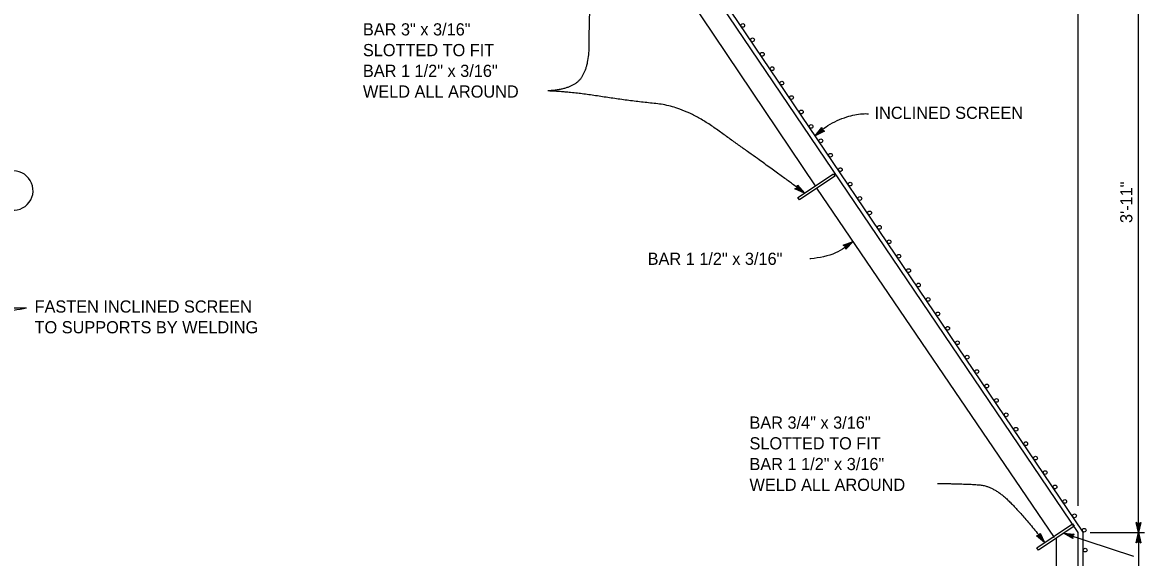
# Model space of a CAD drawing. Extents: x -893 to 867, y -474 to 712.
# Drawn here: x -252 to 393, y 36 to 343 of the extents above; entities that cross this region are included whole.
import ezdxf

# ---------------------------------------------------------------- set-up
doc = ezdxf.new("R2010")
doc.units = 0
for name, color, linetype in [('df_DETAIL', 7, 'Continuous'), ('df_DETAIL-anno', 7, 'Continuous'), ('pp_PRESENTATION', 7, 'Continuous')]:
    doc.layers.add(name, color=color, linetype=linetype)

msp = doc.modelspace()

# ---------------------------------------------------------------- linework, layer by layer
at = {"layer": 'df_DETAIL'}
for p, q in [((203.47, 248.93), (83.76, 427.43)), ((340.85, 46.99), (204.34, 247.64))]:
    msp.add_line(p, q, dxfattribs=at)
for points in [[(354.54, -51.2), (354.54, 49.82), (89.79, 441.02)], [(357.4, -49.7), (357.4, 50.08), (92.03, 442.19)], [(342.08, -31.42), (342.08, 46.02), (341.72, 46.56)]]:
    msp.add_lwpolyline(points, dxfattribs=at)
for points in [[(213.82, 255.88), (214.69, 254.58), (194.26, 240.88), (193.39, 242.17)], [(351.2, 54.8), (352.07, 53.5), (331.64, 39.8), (330.77, 41.1)]]:
    msp.add_lwpolyline(points, close=True, dxfattribs=at)
for centre in [(161.78, 341.05), (167.38, 332.77), (172.99, 324.48), (178.59, 316.2), (184.2, 307.92), (189.8, 299.64), (195.41, 291.36), (201.01, 283.08), (206.61, 274.79), (212.22, 266.51), (217.82, 258.23), (223.43, 249.95), (229.03, 241.67), (234.64, 233.39), (240.24, 225.1), (245.85, 216.82), (251.45, 208.54), (257.06, 200.26), (262.66, 191.98), (268.27, 183.7), (273.87, 175.41), (279.48, 167.13), (285.08, 158.85), (290.69, 150.57), (296.29, 142.29), (301.9, 134.01), (307.5, 125.72), (313.11, 117.44), (318.71, 109.16), (324.32, 100.88), (329.92, 92.6), (335.53, 84.32), (341.13, 76.03), (346.73, 67.75), (352.34, 59.47), (357.94, 51.19), (358.47, 39.78)]:
    msp.add_circle(centre, 1.07, dxfattribs=at)
at = {"layer": 'df_DETAIL-anno'}
for p, q in [((389.09, 49.82), (389.09, 441.02)), ((354.54, 65.29), (354.54, 437.03)), ((346.1, 49.5), (386.18, 36.35)), ((361.37, 49.82), (392.59, 49.82)), ((389.09, 49.82), (389.09, -54.33))]:
    msp.add_line(p, q, dxfattribs=at)
for points in [[(208.78, 280.34), (203.33, 277.72), (207.15, 282.4), (207.21, 282), (204.4, 278.57), (208.4, 280.49), (208.02, 280.63), (205.47, 279.4), (207.26, 281.6), (207.31, 281.19), (206.53, 280.24), (207.64, 280.78), (207.35, 280.89), (207.15, 282.4), (207.35, 280.89)], [(193.26, 249.3), (197.31, 244.8), (191.74, 247.16), (192.11, 247.32), (196.19, 245.59), (193.23, 248.89), (193.2, 248.49), (195.09, 246.38), (192.48, 247.48), (192.86, 247.64), (193.99, 247.17), (193.16, 248.08), (193.14, 247.77), (191.74, 247.16), (193.14, 247.77)], [(219.51, 214.83), (225.19, 216.92), (220.93, 212.62), (220.92, 213.03), (224.04, 216.17), (219.87, 214.65), (220.24, 214.47), (222.9, 215.45), (220.91, 213.44), (220.89, 213.84), (221.76, 214.71), (220.6, 214.29), (220.88, 214.15), (220.93, 212.62), (220.88, 214.15)], [(390.41, 55.72), (389.09, 49.82), (387.78, 55.72), (388.13, 55.51), (389.08, 51.19), (390.06, 55.51), (389.71, 55.3), (389.09, 52.54), (388.48, 55.3), (388.82, 55.09), (389.09, 53.89), (389.36, 55.1), (389.09, 54.93), (387.78, 55.72), (389.09, 54.93)], [(332.56, 49.58), (335.18, 44.13), (330.5, 47.96), (330.9, 48.01), (334.33, 45.2), (332.42, 49.2), (332.27, 48.82), (333.5, 46.27), (331.3, 48.06), (331.71, 48.11), (332.66, 47.34), (332.13, 48.44), (332.01, 48.15), (330.5, 47.96), (332.01, 48.15)], [(351.3, 46.41), (346.1, 49.5), (352.12, 48.9), (351.82, 48.64), (347.41, 49.08), (351.21, 46.8), (351.13, 47.2), (348.69, 48.65), (351.51, 48.37), (351.2, 48.11), (349.98, 48.23), (351.04, 47.6), (350.97, 47.91), (352.12, 48.9), (350.97, 47.91)], [(387.77, 43.91), (389.09, 49.82), (390.4, 43.91), (390.05, 44.12), (389.09, 48.45), (388.12, 44.12), (388.47, 44.33), (389.08, 47.1), (389.7, 44.33), (389.35, 44.54), (389.08, 45.74), (388.82, 44.54), (389.09, 44.7), (390.4, 43.91), (389.09, 44.7)]]:
    msp.add_lwpolyline(points, close=True, dxfattribs=at)
for points in [[(85.03, 403.82), (82.03, 398.5), (80.85, 395.3), (75.32, 379.04), (73.37, 345.23), (73.37, 316.95), (64.1, 304.28), (49.8, 303.46)], [(197.31, 244.8), (190.35, 250.01), (164, 269.06), (128.34, 294.52), (95.35, 297.85), (63.24, 302.94), (49.8, 303.46)], [(-249.63, 178.68), (-296.83, 178.68), (-311.14, 178.68), (-428.37, 173.65)], [(-249.63, 178.68), (-301.86, 169.78), (-306.5, 163.59), (-287.93, 144.25)], [(273.58, 78.06), (290.14, 77.86), (305.29, 76.64), (321.65, 61.5), (335.18, 44.13)]]:
    msp.add_open_spline(points, degree=2, dxfattribs=at)
for points in [[(203.33, 277.72), (210.68, 283.52), (221.62, 288.54), (230.58, 290.36), (233.96, 290.37)], [(225.19, 216.92), (215.11, 210.44), (200.96, 207.08), (200.2, 206.99)]]:
    msp.add_spline(points, degree=3, dxfattribs=at)
at = {"layer": 'pp_PRESENTATION'}
msp.add_arc((-257.2, 246.22), 11.25, 179.99947, 89.99996, dxfattribs=at)

# ---------------------------------------------------------------- texts
at = {"layer": 'df_DETAIL-anno'}
for s, p in [('BAR 3" x 3/16"', (-56.44, 335.3)), ('SLOTTED TO FIT', (-56.44, 323.4)), ('BAR 1 1/2" x 3/16"', (-56.44, 311.5)), ('WELD ALL AROUND', (-56.44, 299.6)), ('INCLINED SCREEN', (237.48, 287.39)), ('BAR 1 1/2" x 3/16"', (107.12, 203.57)), ('FASTEN INCLINED SCREEN ', (-245.08, 176.15)), ('TO SUPPORTS BY WELDING', (-245.08, 164.25)), ('BAR 3/4" x 3/16"', (165.62, 109.5)), ('SLOTTED TO FIT', (165.62, 97.6)), ('BAR 1 1/2" x 3/16"', (165.62, 85.7)), ('WELD ALL AROUND', (165.62, 73.8))]:
    msp.add_text(s, height=7, dxfattribs=at).set_placement(p)
msp.add_text('3\'-11"', height=7, rotation=90, dxfattribs=at).set_placement((385.59, 227.58))

doc.saveas('drawing.dxf')
